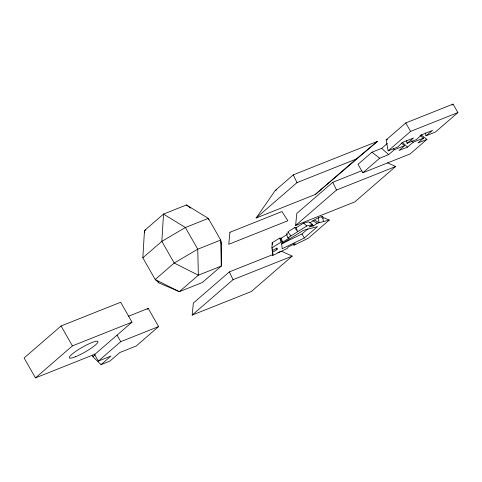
<?xml version="1.0" encoding="UTF-8"?>
<svg xmlns="http://www.w3.org/2000/svg" width="482" height="482" viewBox="0 0 482 482"><rect width="100%" height="100%" fill="white"/><g stroke="black" fill="none" stroke-linecap="round" stroke-linejoin="round"><path stroke-width="0.72" d="M221.69 244.127L221.292 266.07L202.277 282.542L179.334 291.676L158.867 282.886L155.198 279.5L142.835 257.822L144.48 230.571L163.5 214.092L186.438 204.964L208.326 218.388L220.69 240.066L221.69 244.127L220.961 242.85M293.508 243.79L293.96 245.211L295.279 243.518L288.393 246.85L287.067 248.543L272.794 255.454L272.866 253.267M272.794 255.454L272.444 252.381L277.017 249.519L276.849 248.037L272.282 250.899L272.366 248.851M272.444 252.381L272.565 249.652M277.017 249.519L277.078 248.158M272.282 250.899L271.932 247.826L272.216 242.753L279.656 238.09L281.181 238.204L287.338 234.348M277.891 252.574L281.361 251.194L292.188 256.123L251.303 291.544L192.173 315.083L193.348 303.076L229.33 271.908L273.035 254.508M387.516 162.808L395.638 166.507L354.752 201.928L295.623 225.468L296.798 213.46L332.779 182.286L361.916 170.688M256.105 218.045L275.264 190.45L293.261 174.87L377.478 141.34L315.228 194.505L256.105 218.045L296.996 182.624L356.12 159.084L377.478 141.34M61.063 325.977L24.1 357.999L35.451 377.894L95.05 354.174L132.014 322.151L120.663 302.25L61.063 325.977L72.414 345.877L35.451 377.894M142.835 257.822L161.85 241.349L185.389 227.516L208.326 218.388L208.658 219.744M147.106 309.366L148.227 308.39L158.608 326.597L136.201 346.01L119.825 352.529L109.926 361.102L101.033 364.639L92.887 356.716L92.568 355.246M92.887 356.716L95.087 354.812M94.279 353.921L98.358 361.072L120.771 341.66L158.608 326.597M101.033 364.639L110.926 356.071L98.358 361.072M315.228 194.505L356.12 159.084M387.341 143.431L381.678 148.342L371.983 152.204L358.024 164.296L362.85 172.767L410.152 153.933L426.944 139.388L421.051 134.761M406.525 140.413L407.061 143.323L413.598 137.991L402.717 142.323L397.602 147.088L388.137 150.854L386.142 139.937L405.772 122.934L453.068 104.106L457.9 112.571L435.439 132.026L425.98 135.791L425.449 132.881M192.173 315.083L233.065 279.662L292.188 256.123M295.623 225.468L336.514 190.041L395.638 166.507M362.85 172.767L379.641 158.217L388.631 154.638L394.3 149.727L404.705 145.588L401.114 143.13M388.137 150.854L410.598 131.399L457.9 112.571M281.241 244.013L302.003 233.963L308.022 228.757M404.705 145.588L399.036 150.498L407.549 147.106L413.219 142.196L423.624 138.057L420.033 135.599M451.947 105.076L453.068 104.106M304.311 238.012L317.433 226.642L303.443 230.312L281.675 243.946L282.211 248.706L304.311 238.012L302.003 233.963M423.624 138.057L417.96 142.961L426.944 139.388M322.458 218.135L323.826 217.774L329.272 220.075L308.233 238.301L293.96 245.211M425.98 135.791L432.517 130.459L421.642 134.791L416.52 139.557L407.061 143.323M309.715 222.865C313.909 220.413 317.789 217.304 322.705 216.406L323.38 221.624M321.482 217.28L322.705 216.406M290.881 235.957L287.893 231.866L294.671 227.618L296.201 227.727L303.63 223.076L308.414 221.816L312.746 224.413L309.076 227.034L313.439 225.895L317.096 223.268L329.272 220.075M288.224 232.728L286.428 233.848L287.893 237.831L289.417 237.945L282.633 242.193L281.12 242.072L271.932 247.826M287.893 237.831L306.841 225.962L312.746 224.413M145.871 230.016L144.48 230.571L144.63 232.812M386.142 139.937L387.492 139.394M275.264 190.45L276.662 189.896M128.272 316.337L148.227 308.39M72.414 345.877L132.014 322.151M314.686 220.172L319.018 222.762L318.349 217.551M312.77 220.678L317.096 223.268M311.583 224.781L313.439 225.895M186.438 204.964L190.547 208.103M371.983 152.204L379.641 158.217M303.63 223.076L306.841 225.962M411.616 140.744L413.219 142.196M402.205 142.262L407.549 147.106M393.228 148.763L394.3 149.727M381.678 148.342L388.631 154.638M294.671 227.618L297.665 231.709L296.201 227.727M405.772 122.934L410.598 131.399M158.138 281.608L158.867 282.886M117.06 335.159L120.771 341.66M332.779 182.286L336.514 190.041M293.261 174.87L296.996 182.624M229.33 271.908L233.065 279.662M281.12 242.072L279.656 238.09L282.633 242.193L281.181 238.204M272.216 242.753L272.444 244.772M163.5 214.092L161.85 241.349L174.213 263.027L198.355 275.204L221.292 266.07L220.69 240.066L197.753 249.194L174.213 263.027L155.198 279.5L179.334 291.676L198.355 275.204L197.753 249.194L185.389 227.516L163.5 214.092M229.926 232.282L228.757 244.29L287.881 220.75L281.958 211.574L229.926 232.282M75.433 356.77A16.466 2.747 -29.7 0 0 97.924 342.081A16.466 2.747 -29.7 0 0 77.457 350.227A16.466 2.747 -29.7 0 0 75.433 356.77"/></g></svg>
